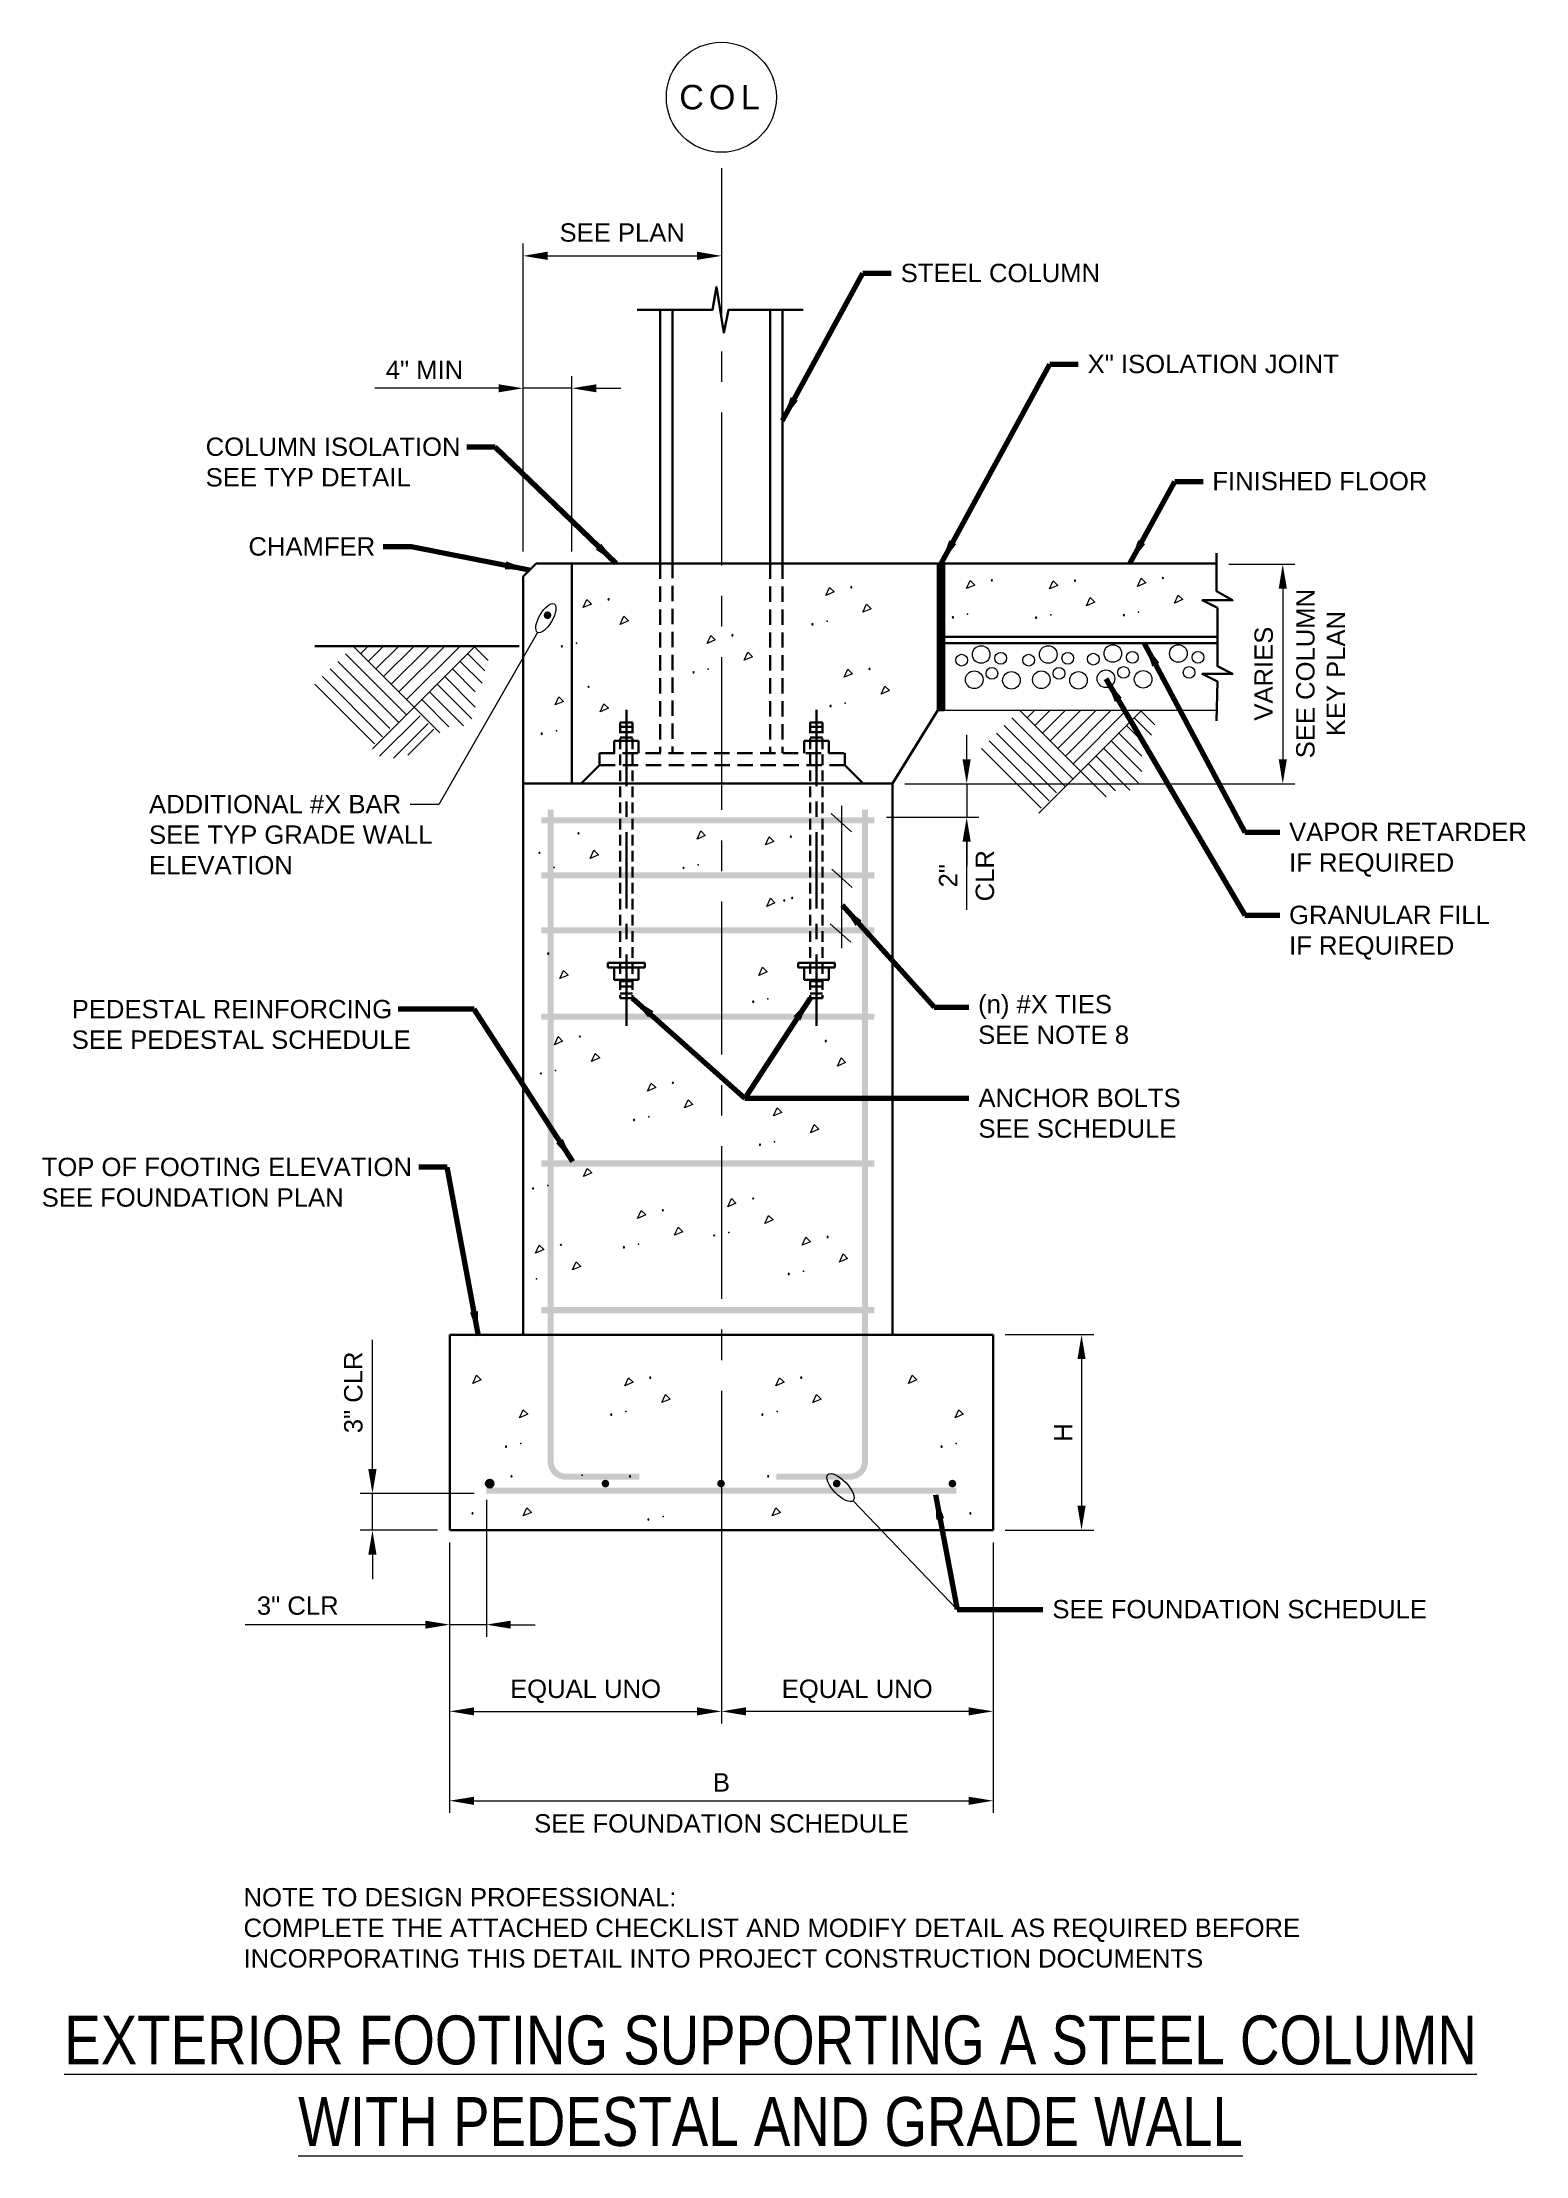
# Model space of a CAD drawing. Header units: inches. Extents: x 60 to 181, y 1895 to 2068.
import ezdxf

# ---------------------------------------------------------------- set-up
doc = ezdxf.new("R2010")
doc.units = ezdxf.units.IN
doc.header["$LTSCALE"] = 5
doc.header["$MEASUREMENT"] = 0
for name, pattern in [('CENTER', [2, 1.25, -0.25, 0.25, -0.25]), ('CENTERX2', [4, 2.5, -0.5, 0.5, -0.5]), ('HIDDEN', [0.375, 0.25, -0.125])]:
    doc.linetypes.add(name, pattern=pattern)
for name, color, linetype, lineweight in [('S-ANNO-DIMS', 1, 'Continuous', 20), ('S-ANNO-TEXT', 7, 'Continuous', 20), ('S-DELT-PATT', 7, 'Continuous', 15), ('S-DETL', 3, 'Continuous', 30), ('S-GRID', 9, 'CENTER', 20), ('S-GRID-IDEN', 9, 'Continuous', 20)]:
    doc.layers.add(name, color=color, linetype=linetype, lineweight=lineweight)
doc.styles.add('Romans', font='arial.ttf')
doc.dimstyles.get("Standard").update_dxf_attribs({"dimtxt": 0.18, "dimasz": 0.18, "dimexe": 0.18, "dimexo": 0.0625, "dimgap": 0.09, "dimtad": 0, "dimtih": 1, "dimtoh": 1, "dimdec": 4, "dimzin": 0, "dimdsep": 46, "dimtxsty": 'Standard', "dimcen": 0.09, "dimadec": 0, "dimazin": 0, "dimtfac": 1, "dimtdec": 4, "dimtofl": 0, "dimtmove": 0, "dimatfit": 3, "dimfxl": 1, "dimtolj": 1, "dimtzin": 0, "dimarcsym": 0})

# ---------------------------------------------------------------- blocks, each defined once
blk = doc.blocks.new('*D0')
at = {"layer": 'Defpoints', "color": 0, "transparency": 16777216}
for p in [(156.19, 2025.04), (131.5, 2007.09), (161.6, 2007.09)]:
    blk.add_point(p, dxfattribs=at)
at = {"layer": 'S-ANNO-DIMS', "transparency": 16777216}
for p, q in [((157.19, 2025.04), (162.6, 2025.04)), ((161.6, 2023.04), (161.6, 2009.09)), ((132.5, 2007.09), (162.6, 2007.09))]:
    blk.add_line(p, q, dxfattribs=at)
for points in [[(161.27, 2023.04), (161.94, 2023.04), (161.6, 2025.04)], [(161.27, 2009.09), (161.94, 2009.09), (161.6, 2007.09)]]:
    blk.add_solid(points, dxfattribs=at)
at = {"layer": 'S-ANNO-DIMS', "transparency": 16777216, "insert": (160.05, 2016.09), "char_height": 1.5, "attachment_point": 5, "rotation": 90, "style": 'Romans'}
blk.add_mtext('\\A1;VARIES ', dxfattribs=at)
blk = doc.blocks.new('*D1')
at = {"layer": 'Defpoints', "color": 0, "transparency": 16777216}
for p in [(129.71, 2007.09), (128.21, 2004.34), (135.76, 2004.34)]:
    blk.add_point(p, dxfattribs=at)
at = {"layer": 'S-ANNO-DIMS', "transparency": 16777216}
for p, q in [((135.76, 2009.09), (135.76, 2011.09)), ((130.71, 2007.09), (136.76, 2007.09)), ((135.76, 2007.09), (135.76, 2004.34)), ((129.21, 2004.34), (136.76, 2004.34)), ((135.76, 2002.34), (135.76, 2000.34))]:
    blk.add_line(p, q, dxfattribs=at)
for points in [[(135.42, 2009.09), (136.09, 2009.09), (135.76, 2007.09)], [(135.42, 2002.34), (136.09, 2002.34), (135.76, 2004.34)]]:
    blk.add_solid(points, dxfattribs=at)
blk = doc.blocks.new('*D5')
at = {"layer": 'Defpoints', "color": 0, "transparency": 16777216}
for p in [(96.49, 1949.03), (87.18, 1946.03), (93.49, 1946.03)]:
    blk.add_point(p, dxfattribs=at)
at = {"layer": 'S-ANNO-DIMS', "transparency": 16777216}
for p, q in [((87.18, 1951.03), (87.18, 1961.6)), ((95.49, 1949.03), (86.18, 1949.03)), ((87.18, 1946.03), (87.18, 1949.03)), ((92.49, 1946.03), (86.18, 1946.03)), ((87.18, 1944.03), (87.18, 1942.03))]:
    blk.add_line(p, q, dxfattribs=at)
for points in [[(86.84, 1951.03), (87.51, 1951.03), (87.18, 1949.03)], [(86.84, 1944.03), (87.51, 1944.03), (87.18, 1946.03)]]:
    blk.add_solid(points, dxfattribs=at)
at = {"layer": 'S-ANNO-DIMS', "transparency": 16777216, "insert": (85.62, 1957.31), "char_height": 1.5, "attachment_point": 5, "rotation": 90, "style": 'Romans'}
blk.add_mtext('\\A1;3" CLR', dxfattribs=at)
blk = doc.blocks.new('*D2')
at = {"layer": 'Defpoints', "color": 0, "transparency": 16777216}
for p in [(93.49, 1946.03), (137.92, 1946.03), (137.92, 1923.91)]:
    blk.add_point(p, dxfattribs=at)
at = {"layer": 'S-ANNO-DIMS', "transparency": 16777216}
for p, q in [((93.49, 1945.03), (93.49, 1922.91)), ((137.92, 1945.03), (137.92, 1922.91)), ((95.49, 1923.91), (135.92, 1923.91))]:
    blk.add_line(p, q, dxfattribs=at)
for points in [[(95.49, 1924.24), (95.49, 1923.57), (93.49, 1923.91)], [(135.92, 1924.24), (135.92, 1923.57), (137.92, 1923.91)]]:
    blk.add_solid(points, dxfattribs=at)
at = {"layer": 'S-ANNO-DIMS', "transparency": 16777216, "insert": (115.71, 1925.41), "char_height": 1.5, "attachment_point": 5, "style": 'Romans'}
blk.add_mtext('\\A1;B', dxfattribs=at)
blk = doc.blocks.new('*D3')
at = {"layer": 'Defpoints', "color": 0, "transparency": 16777216}
for p in [(115.71, 1946.03), (93.49, 1939.31), (115.71, 1931.22)]:
    blk.add_point(p, dxfattribs=at)
at = {"layer": 'S-ANNO-DIMS', "transparency": 16777216}
for p, q in [((115.71, 1945.03), (115.71, 1930.22)), ((93.49, 1938.31), (93.49, 1930.22)), ((95.49, 1931.22), (113.71, 1931.22))]:
    blk.add_line(p, q, dxfattribs=at)
for points in [[(95.49, 1931.55), (95.49, 1930.89), (93.49, 1931.22)], [(113.71, 1931.55), (113.71, 1930.89), (115.71, 1931.22)]]:
    blk.add_solid(points, dxfattribs=at)
at = {"layer": 'S-ANNO-DIMS', "transparency": 16777216, "insert": (104.6, 1932.86), "char_height": 1.5, "attachment_point": 5, "style": 'Romans'}
blk.add_mtext('\\A1;EQUAL UNO', dxfattribs=at)
blk = doc.blocks.new('*D4')
at = {"layer": 'Defpoints', "color": 0, "transparency": 16777216}
for p in [(96.49, 1949.53), (93.49, 1946.03), (96.49, 1938.31)]:
    blk.add_point(p, dxfattribs=at)
at = {"layer": 'S-ANNO-DIMS', "transparency": 16777216}
for p, q in [((96.49, 1948.53), (96.49, 1937.31)), ((93.49, 1945.03), (93.49, 1937.31)), ((91.49, 1938.31), (76.78, 1938.31)), ((96.49, 1938.31), (93.49, 1938.31)), ((98.49, 1938.31), (100.49, 1938.31))]:
    blk.add_line(p, q, dxfattribs=at)
for points in [[(91.49, 1938.64), (91.49, 1937.98), (93.49, 1938.31)], [(98.49, 1938.64), (98.49, 1937.98), (96.49, 1938.31)]]:
    blk.add_solid(points, dxfattribs=at)
at = {"layer": 'S-ANNO-DIMS', "transparency": 16777216, "insert": (81.07, 1939.86), "char_height": 1.5, "attachment_point": 5, "style": 'Romans'}
blk.add_mtext('\\A1;3" CLR', dxfattribs=at)
blk = doc.blocks.new('*D6')
at = {"layer": 'Defpoints', "color": 0, "transparency": 16777216}
for p in [(137.92, 1962.03), (137.92, 1946.03), (145.15, 1946.03)]:
    blk.add_point(p, dxfattribs=at)
at = {"layer": 'S-ANNO-DIMS', "transparency": 16777216}
for p, q in [((138.92, 1962.03), (146.15, 1962.03)), ((145.15, 1960.03), (145.15, 1948.03)), ((138.92, 1946.03), (146.15, 1946.03))]:
    blk.add_line(p, q, dxfattribs=at)
for points in [[(144.82, 1960.03), (145.48, 1960.03), (145.15, 1962.03)], [(144.82, 1948.03), (145.48, 1948.03), (145.15, 1946.03)]]:
    blk.add_solid(points, dxfattribs=at)
at = {"layer": 'S-ANNO-DIMS', "transparency": 16777216, "insert": (143.65, 1954.03), "char_height": 1.5, "attachment_point": 5, "rotation": 90, "style": 'Romans'}
blk.add_mtext('\\A1;H', dxfattribs=at)
blk = doc.blocks.new('*D7')
at = {"layer": 'Defpoints', "color": 0, "transparency": 16777216}
for p in [(115.71, 1946.03), (137.92, 1939.31), (115.71, 1931.22)]:
    blk.add_point(p, dxfattribs=at)
at = {"layer": 'S-ANNO-DIMS', "transparency": 16777216}
for p, q in [((115.71, 1945.03), (115.71, 1930.22)), ((137.92, 1938.31), (137.92, 1930.22)), ((135.92, 1931.22), (117.71, 1931.22))]:
    blk.add_line(p, q, dxfattribs=at)
for points in [[(117.71, 1931.55), (117.71, 1930.89), (115.71, 1931.22)], [(135.92, 1931.55), (135.92, 1930.89), (137.92, 1931.22)]]:
    blk.add_solid(points, dxfattribs=at)
at = {"layer": 'S-ANNO-DIMS', "transparency": 16777216, "insert": (126.81, 1932.86), "char_height": 1.5, "attachment_point": 5, "style": 'Romans'}
blk.add_mtext('\\A1;EQUAL UNO', dxfattribs=at)
blk = doc.blocks.new('*D8')
at = {"layer": 'Defpoints', "color": 0, "transparency": 16777216}
for p in [(115.71, 2052.74), (115.71, 2050.26), (99.49, 2025.09)]:
    blk.add_point(p, dxfattribs=at)
at = {"layer": 'S-ANNO-DIMS', "transparency": 16777216}
for p, q in [((99.49, 2026.09), (99.49, 2051.26)), ((101.49, 2050.26), (113.71, 2050.26))]:
    blk.add_line(p, q, dxfattribs=at)
for points in [[(101.49, 2050.6), (101.49, 2049.93), (99.49, 2050.26)], [(113.71, 2050.6), (113.71, 2049.93), (115.71, 2050.26)]]:
    blk.add_solid(points, dxfattribs=at)
at = {"layer": 'S-ANNO-DIMS', "transparency": 16777216, "insert": (107.6, 2052.16), "char_height": 1.5, "attachment_point": 5, "style": 'Romans'}
blk.add_mtext('\\A1;SEE PLAN', dxfattribs=at)
blk = doc.blocks.new('*D9')
at = {"layer": 'Defpoints', "color": 0, "transparency": 16777216}
for p in [(103.49, 2039.43), (99.49, 2025.09), (103.49, 2025.09)]:
    blk.add_point(p, dxfattribs=at)
at = {"layer": 'S-ANNO-DIMS', "transparency": 16777216}
for p, q in [((99.49, 2026.09), (99.49, 2040.43)), ((103.49, 2026.09), (103.49, 2040.43)), ((97.49, 2039.43), (87.36, 2039.43)), ((103.49, 2039.43), (99.49, 2039.43)), ((105.49, 2039.43), (107.49, 2039.43))]:
    blk.add_line(p, q, dxfattribs=at)
for points in [[(97.49, 2039.76), (97.49, 2039.1), (99.49, 2039.43)], [(105.49, 2039.76), (105.49, 2039.1), (103.49, 2039.43)]]:
    blk.add_solid(points, dxfattribs=at)
at = {"layer": 'S-ANNO-DIMS', "transparency": 16777216, "insert": (91.43, 2040.93), "char_height": 1.5, "attachment_point": 5, "style": 'Romans'}
blk.add_mtext('\\A1;4" MIN', dxfattribs=at)

msp = doc.modelspace()

# ---------------------------------------------------------------- hatches: boundary and pattern name
at = {"layer": 'S-DETL', "linetype": 'Continuous'}
h = msp.add_hatch(color=256, dxfattribs=at)
h.dxf.hatch_style = 1
h.paths.add_polyline_path([(101.1796114, 2020.868518, 1), (101.8046114, 2020.868518, 1)])
at = {"layer": 'S-DETL'}
h = msp.add_hatch(color=256, dxfattribs=at)
h.dxf.hatch_style = 1
h.paths.add_polyline_path([(100.9921114, 2003.8436153), (128.2051114, 2003.8436153), (128.2051114, 2004.3436153), (100.9921114, 2004.3436153)])
h = msp.add_hatch(color=256, dxfattribs=at)
h.dxf.hatch_style = 1
edge = h.paths.add_edge_path()
edge.add_line((101.9921114, 2004.9797951), (101.9921114, 1951.6606269))
edge.add_arc((102.9921114, 1951.6606269), 1, 180, 270)
edge.add_line((102.9921114, 1950.6606269), (108.9921114, 1950.6606269))
edge.add_line((108.9921114, 1950.6606269), (108.9921114, 1950.1606269))
edge.add_line((108.9921114, 1950.1606269), (102.9921114, 1950.1606269))
edge.add_arc((102.9921114, 1951.6606269), 1.5, 180, 270, ccw=False)
edge.add_line((101.4921114, 1951.6606269), (101.4921114, 2004.9797951))
edge.add_line((101.4921114, 2004.9797951), (101.9921114, 2004.9797951))
h = msp.add_hatch(color=256, dxfattribs=at)
h.dxf.hatch_style = 1
edge = h.paths.add_edge_path()
edge.add_line((127.2051114, 2004.9797951), (127.2051114, 1951.6606269))
edge.add_arc((126.2051114, 1951.6606269), 1, -90, 0, ccw=False)
edge.add_line((126.2051114, 1950.6606269), (120.2051114, 1950.6606269))
edge.add_line((120.2051114, 1950.6606269), (120.2051114, 1950.1606269))
edge.add_line((120.2051114, 1950.1606269), (126.2051114, 1950.1606269))
edge.add_arc((126.2051114, 1951.6606269), 1.5, 270, 360)
edge.add_line((127.7051114, 1951.6606269), (127.7051114, 2004.9797951))
edge.add_line((127.7051114, 2004.9797951), (127.2051114, 2004.9797951))
h = msp.add_hatch(color=256, dxfattribs=at)
h.dxf.hatch_style = 1
h.paths.add_polyline_path([(100.9921114, 1999.3436153), (128.2051114, 1999.3436153), (128.2051114, 1999.8436153), (100.9921114, 1999.8436153)])
h = msp.add_hatch(color=256, dxfattribs=at)
h.dxf.hatch_style = 1
h.paths.add_polyline_path([(100.9921114, 1994.8436153), (128.2051114, 1994.8436153), (128.2051114, 1995.3436153), (100.9921114, 1995.3436153)])
h = msp.add_hatch(color=256, dxfattribs=at)
h.dxf.hatch_style = 1
h.paths.add_polyline_path([(100.9921114, 1987.7776153), (128.2051114, 1987.7776153), (128.2051114, 1988.2776153), (100.9921114, 1988.2776153)])
h = msp.add_hatch(color=256, dxfattribs=at)
h.dxf.hatch_style = 1
h.paths.add_polyline_path([(100.9921114, 1975.7776153), (128.2051114, 1975.7776153), (128.2051114, 1976.2776153), (100.9921114, 1976.2776153)])
h = msp.add_hatch(color=256, dxfattribs=at)
h.dxf.hatch_style = 1
h.paths.add_polyline_path([(100.9921114, 1963.7776153), (128.2051114, 1963.7776153), (128.2051114, 1964.2776153), (100.9921114, 1964.2776153)])
at = {"layer": 'S-DETL', "linetype": 'Continuous'}
h = msp.add_hatch(color=256, dxfattribs=at)
h.dxf.hatch_style = 1
h.paths.add_polyline_path([(96.4551234, 1949.8473516, 1), (97.0801234, 1949.8473516, 1)])
h = msp.add_hatch(color=256, dxfattribs=at)
h.dxf.hatch_style = 1
h.paths.add_polyline_path([(96.4551234, 1949.8473516, 1), (97.0801234, 1949.8473516, 1)])
h = msp.add_hatch(color=256, dxfattribs=at)
h.dxf.hatch_style = 1
h.paths.add_polyline_path([(105.9112825, 1949.8481269, 1), (106.5362825, 1949.8481269, 1)])
h = msp.add_hatch(color=256, dxfattribs=at)
h.dxf.hatch_style = 1
h.paths.add_polyline_path([(115.3674416, 1949.8481269, 1), (115.9924416, 1949.8481269, 1)])
h = msp.add_hatch(color=256, dxfattribs=at)
h.dxf.hatch_style = 1
h.paths.add_polyline_path([(124.8236007, 1949.8481269, 1), (125.4486007, 1949.8481269, 1)])
h = msp.add_hatch(color=256, dxfattribs=at)
h.dxf.hatch_style = 1
h.paths.add_polyline_path([(134.2797598, 1949.8481269, 1), (134.9047598, 1949.8481269, 1)])
at = {"layer": 'S-DETL'}
h = msp.add_hatch(color=256, dxfattribs=at)
h.dxf.hatch_style = 1
h.paths.add_polyline_path([(96.4921114, 1949.5276153), (134.9181114, 1949.5276153), (134.9181114, 1949.0276153), (96.4921114, 1949.0276153)])

# ---------------------------------------------------------------- linework, layer by layer
at = {"layer": 'S-ANNO-DIMS'}
for p, q in [((125.5204254, 2005.2780803), (125.5204254, 1993.6484321)), ((124.6817684, 2004.6639564), (126.3491139, 2003.1556376)), ((135.7561801, 2002.3436153), (135.7561801, 1996.7825649)), ((124.734751, 2000.1021083), (126.4020966, 1998.5937895)), ((124.611792, 1995.6265216), (126.2791375, 1994.1182028))]:
    msp.add_line(p, q, dxfattribs=at)
at = {"layer": 'S-ANNO-TEXT'}
for points in [[(100.6802889, 2019.4593033), (92.5990673, 2005.3812831), (90.2711802, 2005.3812831)], [(126.4762302, 1948.4485604), (134.9924273, 1939.5546555)]]:
    msp.add_lwpolyline(points, dxfattribs=at)
for centre, major_axis in [((101.3571035, 2020.6279517), (0.6768146, 1.1686484)), ((125.4488279, 1949.5215298), (-1.0274023, 1.0729694))]:
    msp.add_ellipse(centre, major_axis=major_axis, ratio=0.4, dxfattribs=at)
at = {"layer": 'S-DELT-PATT', "color": 7, "linetype": 'Continuous'}
for p, q in [((84.9643249, 2017.722084), (89.9407468, 2012.7456778)), ((85.5893249, 2018.347084), (92.678903, 2011.2575215)), ((86.2143249, 2017.722084), (86.8393249, 2018.347084)), ((86.8393249, 2017.097084), (88.0893249, 2018.347084)), ((87.1729968, 2009.9307715), (95.5893093, 2018.347084)), ((87.4643249, 2016.472084), (89.3393249, 2018.347084)), ((88.0893249, 2015.847084), (90.5893249, 2018.347084)), ((88.7143249, 2015.222084), (91.8393249, 2018.347084)), ((89.3393249, 2014.597084), (93.0893249, 2018.347084)), ((89.9643249, 2013.972084), (94.3393093, 2018.347084)), ((94.9643093, 2017.722084), (96.3711686, 2016.315209)), ((95.5280593, 2018.285834), (96.6423249, 2017.1715528)), ((83.0893405, 2015.847084), (88.0007311, 2010.9356934)), ((83.7143405, 2016.472084), (88.5932155, 2011.5931934)), ((84.3393405, 2017.097084), (89.3482624, 2012.0881622)), ((93.0893249, 2015.847084), (95.5893093, 2013.3470997)), ((93.7143249, 2016.472084), (95.5893093, 2014.597084)), ((94.3393093, 2017.097084), (96.1362936, 2015.300084)), ((82.4643405, 2015.222084), (87.3432155, 2010.3431934)), ((91.2143249, 2013.972084), (93.4339343, 2011.7524747)), ((91.8393249, 2014.597084), (94.6115905, 2011.8248028)), ((92.4643249, 2015.222084), (95.3016218, 2012.3847872)), ((87.7671061, 2009.3366465), (91.0831374, 2012.6526778)), ((88.9049655, 2009.1740997), (91.7333405, 2012.0024747)), ((90.0753249, 2009.4341778), (92.1884811, 2011.547334))]:
    msp.add_line(p, q, dxfattribs=at)
at = {"layer": 'S-DELT-PATT'}
for p, q in [((133.414817, 2013.0936153), (156.2049765, 2013.0936153)), ((139.4614642, 2012.4686153), (144.4378861, 2007.492209)), ((140.0864642, 2013.0936153), (147.1760423, 2006.0040528)), ((140.7114642, 2012.4686153), (141.3364642, 2013.0936153)), ((141.3364642, 2011.8436153), (142.5864642, 2013.0936153)), ((141.6701361, 2004.6773028), (150.0864486, 2013.0936153)), ((141.9614642, 2011.2186153), (143.8364642, 2013.0936153)), ((142.5864642, 2010.5936153), (145.0864642, 2013.0936153)), ((143.2114642, 2009.9686153), (146.3364642, 2013.0936153)), ((143.8364642, 2009.3436153), (147.5864642, 2013.0936153)), ((144.4614642, 2008.7186153), (148.8364486, 2013.0936153)), ((149.4614486, 2012.4686153), (150.868308, 2011.0617403)), ((150.0251986, 2013.0323653), (151.1394642, 2011.918084)), ((137.5864798, 2010.5936153), (142.4978705, 2005.6822247)), ((138.2114798, 2011.2186153), (143.0903548, 2006.3397247)), ((138.8364798, 2011.8436153), (143.8454017, 2006.8346934)), ((147.5864642, 2010.5936153), (150.0864486, 2008.0936309)), ((148.2114642, 2011.2186153), (150.0864486, 2009.3436153)), ((148.8364486, 2011.8436153), (150.633433, 2010.0466153)), ((136.9614798, 2009.9686153), (141.8403548, 2005.0897247)), ((145.7114642, 2008.7186153), (147.9310736, 2006.4990059)), ((146.3364642, 2009.3436153), (149.1087298, 2006.571334)), ((146.9614642, 2009.9686153), (149.7987611, 2007.1313184))]:
    msp.add_line(p, q, dxfattribs=at)
at = {"layer": 'S-DELT-PATT', "flags": 128}
for points in [[(124.9259255, 2022.7708848), (124.2516625, 2022.4832345), (124.5510328, 2023.1457775)], [(136.4149454, 2023.3403204), (135.7406825, 2023.0526701), (136.0400527, 2023.7152132)], [(143.2103204, 2023.3104092), (142.5360575, 2023.0227589), (142.8354277, 2023.685302)], [(150.3948597, 2023.5197891), (149.7205967, 2023.2321388), (150.019967, 2023.8946818)], [(153.4267391, 2022.1470872), (152.7524761, 2021.8594369), (153.0518464, 2022.5219799)], [(105.0778547, 2021.7792798), (104.4035917, 2021.4916295), (104.702962, 2022.1541725)], [(108.1097341, 2020.4065779), (107.4354711, 2020.1189276), (107.7348414, 2020.7814706)], [(127.9578049, 2021.3981829), (127.2835419, 2021.1105326), (127.5829122, 2021.7730756)], [(146.2421998, 2021.9377073), (145.5679368, 2021.650057), (145.8673071, 2022.3126001)], [(115.2057268, 2018.846448), (114.5314638, 2018.5587977), (114.8308341, 2019.2213408)], [(118.2376062, 2017.4737461), (117.5633432, 2017.1860958), (117.8627134, 2017.8486389)], [(126.4145306, 2016.0775558), (125.7402677, 2015.7899055), (126.0396379, 2016.4524485)], [(102.8015576, 2013.8231236), (102.1272946, 2013.5354732), (102.4266648, 2014.1980163)], [(129.44641, 2014.7048539), (128.772147, 2014.4172036), (129.0715173, 2015.0797466)], [(106.4699387, 2013.2567899), (105.7956757, 2012.9691395), (106.095046, 2013.6316826)], [(114.3906822, 2002.8549794), (113.7164192, 2002.5673291), (114.0157895, 2003.2298721)], [(119.9814174, 2002.3715555), (119.3071544, 2002.0839052), (119.6065246, 2002.7464482)], [(105.6497686, 2001.2674226), (104.9755056, 2000.9797723), (105.2748759, 2001.6423153)], [(120.0889306, 1997.3470345), (119.4146676, 1997.0593842), (119.7140379, 1997.7219272)], [(103.1769425, 1991.4378037), (102.5026795, 1991.1501534), (102.8020498, 1991.8126964)], [(119.4438476, 1991.701381), (118.7695846, 1991.4137307), (119.0689549, 1992.0762737)], [(102.7272136, 1986.0304677), (102.0529506, 1985.7428174), (102.3523208, 1986.4053604)], [(105.7590929, 1984.6577658), (105.08483, 1984.3701155), (105.3842002, 1985.0326585)], [(125.8643756, 1984.2837669), (125.1901126, 1983.9961166), (125.4894828, 1984.6586596)], [(110.3437994, 1982.2346589), (109.6695364, 1981.9470086), (109.9689067, 1982.6095517)], [(113.3756788, 1980.861957), (112.7014158, 1980.5743067), (113.000786, 1981.2368498)], [(120.6401659, 1980.2067678), (119.9659029, 1979.9191175), (120.2652732, 1980.5816605)], [(123.6720453, 1978.8340659), (122.9977823, 1978.5464156), (123.2971525, 1979.2089586)], [(105.1174347, 1975.2543608), (104.4431718, 1974.9667105), (104.742542, 1975.6292535)], [(116.8971597, 1972.7802155), (116.2228968, 1972.4925652), (116.522267, 1973.1551082)], [(109.5180942, 1971.8185041), (108.8438313, 1971.5308538), (109.1432015, 1972.1933968)], [(112.5499736, 1970.4458022), (111.8757106, 1970.1581519), (112.1750809, 1970.8206949)], [(119.9290391, 1971.4075136), (119.2547761, 1971.1198633), (119.5541464, 1971.7824063)], [(101.1765377, 1968.9867967), (100.5022748, 1968.6991464), (100.801645, 1969.3616895)], [(122.9929089, 1969.6279377), (122.3186459, 1969.3402874), (122.6180161, 1970.0028304)], [(104.2084171, 1967.6140948), (103.5341541, 1967.3264445), (103.8335244, 1967.9889876)], [(126.0247882, 1968.2552358), (125.3505253, 1967.9675855), (125.6498955, 1968.6301285)], [(96.0660116, 1958.3352869), (95.3917486, 1958.0476366), (95.6911188, 1958.7101796)], [(108.4841789, 1958.1331218), (107.809916, 1957.8454714), (108.1092862, 1958.5080145)], [(120.8352782, 1958.1331218), (120.1610152, 1957.8454714), (120.4603855, 1958.5080145)], [(131.6738679, 1958.3352869), (130.9996049, 1958.0476366), (131.2989752, 1958.7101796)], [(111.5160583, 1956.7604199), (110.8417953, 1956.4727695), (111.1411656, 1957.1353126)], [(123.8671576, 1956.7604199), (123.1928946, 1956.4727695), (123.4922648, 1957.1353126)], [(99.8784825, 1955.5191995), (99.2042196, 1955.2315492), (99.5035898, 1955.8940922)], [(135.4863389, 1955.5191995), (134.8120759, 1955.2315492), (135.1114461, 1955.8940922)], [(100.172621, 1947.4939079), (99.498358, 1947.2062575), (99.7977283, 1947.8688006)], [(120.5317474, 1947.4939079), (119.8574844, 1947.2062575), (120.1568547, 1947.8688006)]]:
    msp.add_lwpolyline(points, close=True, dxfattribs=at)
for points in [[(126.2775954, 2023.1569807, 1), (126.3812754, 2023.1569807, 1)], [(137.7666153, 2023.7264164, 1), (137.8702953, 2023.7264164, 1)], [(144.5619903, 2023.6965052, 1), (144.6656703, 2023.6965052, 1)], [(151.7465296, 2023.905885, 1), (151.8502096, 2023.905885, 1)], [(106.4295246, 2022.1653758, 1), (106.5332046, 2022.1653758, 1)], [(134.5832002, 2020.6984894, 1), (134.6868802, 2020.6984894, 1)], [(141.3785752, 2020.6685782, 1), (141.4822552, 2020.6685782, 1)], [(148.5631144, 2020.877958, 1), (148.6667944, 2020.877958, 1)], [(116.5573967, 2019.232544, 1), (116.6610767, 2019.232544, 1)], [(123.0941802, 2020.1290537, 1), (123.1978602, 2020.1290537, 1)], [(102.6096077, 2018.3310805, 1), (102.7132877, 2018.3310805, 1)], [(113.3739815, 2016.204617, 1), (113.4776615, 2016.204617, 1)], [(127.7662005, 2016.4636517, 1), (127.8698805, 2016.4636517, 1)], [(104.7897292, 2015.0155877, 1), (104.8934092, 2015.0155877, 1)], [(124.5827854, 2013.4357247, 1), (124.6864654, 2013.4357247, 1)], [(100.9698123, 2011.1812925, 1), (101.0734923, 2011.1812925, 1)], [(103.9695591, 2003.0262204, 1), (104.0732391, 2003.0262204, 1)], [(121.3330873, 2002.7576514, 1), (121.4367673, 2002.7576514, 1)], [(100.7861439, 2001.4374555, 1), (100.8898239, 2001.4374555, 1)], [(112.5589369, 2000.2131483, 1), (112.6626169, 2000.2131483, 1)], [(120.7955175, 1997.5371396, 1), (120.8991975, 1997.5371396, 1)], [(121.4406005, 1997.7331305, 1), (121.5442805, 1997.7331305, 1)], [(101.496733, 1993.1966015, 1), (101.600413, 1993.1966015, 1)], [(118.2571853, 1989.2555408, 1), (118.3608653, 1989.2555408, 1)], [(104.0788835, 1986.4165637, 1), (104.1825635, 1986.4165637, 1)], [(124.1841661, 1986.0425648, 1), (124.2878461, 1986.0425648, 1)], [(100.8954683, 1983.3886366, 1), (100.9991483, 1983.3886366, 1)], [(111.6954693, 1982.6207549, 1), (111.7991493, 1982.6207549, 1)], [(108.5120541, 1979.5928279, 1), (108.6157341, 1979.5928279, 1)], [(118.8084206, 1977.5649367, 1), (118.9121006, 1977.5649367, 1)], [(100.2538101, 1973.9852316, 1), (100.3574901, 1973.9852316, 1)], [(118.2488296, 1973.1663115, 1), (118.3525096, 1973.1663115, 1)], [(110.8697641, 1972.2046, 1), (110.9734441, 1972.2046, 1)], [(102.5282076, 1969.3728927, 1), (102.6318876, 1969.3728927, 1)], [(107.686349, 1969.176673, 1), (107.790029, 1969.176673, 1)], [(115.0654145, 1970.1383844, 1), (115.1690945, 1970.1383844, 1)], [(124.3445788, 1970.0140337, 1), (124.4482588, 1970.0140337, 1)], [(121.1611636, 1966.9861066, 1), (121.2648436, 1966.9861066, 1)], [(109.8358488, 1958.5192177, 1), (109.9395288, 1958.5192177, 1)], [(122.1869481, 1958.5192177, 1), (122.2906281, 1958.5192177, 1)], [(106.6524337, 1955.4912907, 1), (106.7561137, 1955.4912907, 1)], [(119.0035329, 1955.4912907, 1), (119.1072129, 1955.4912907, 1)], [(98.0467373, 1952.8773684, 1), (98.1504173, 1952.8773684, 1)], [(133.6545936, 1952.8773684, 1), (133.7582736, 1952.8773684, 1)], [(98.4924115, 1950.4342242, 1), (98.5960915, 1950.4342242, 1)], [(108.183184, 1950.4361859, 1), (108.286864, 1950.4361859, 1)], [(119.4755112, 1950.4418316, 1), (119.5791912, 1950.4418316, 1)], [(95.3089964, 1947.4062972, 1), (95.4126764, 1947.4062972, 1)], [(109.6821369, 1946.9086615, 1), (109.7858169, 1946.9086615, 1)], [(136.0081305, 1947.4062972, 1), (136.1118105, 1947.4062972, 1)]]:
    msp.add_lwpolyline(points, format="xyb", close=True, dxfattribs=at)
at = {"layer": 'S-DELT-PATT'}
for centre, radius in [((135.3475645, 2017.1940292), 0.4799992), ((136.9463118, 2017.6582784), 0.7199988), ((138.545059, 2017.348779), 0.4799992), ((140.8294404, 2017.1940292), 0.4799992), ((142.4281877, 2017.6582784), 0.7199988), ((144.026935, 2017.348779), 0.4799992), ((146.1114058, 2017.274373), 0.4799992), ((147.7101531, 2017.7386222), 0.7199988), ((149.3089003, 2017.4291227), 0.4799992), ((153.0699156, 2017.7386222), 0.7199988), ((154.6686629, 2017.4291227), 0.4799992), ((136.3788127, 2015.5952819), 0.7199988), ((137.8228103, 2016.1110311), 0.4799992), ((139.4218076, 2015.543782), 0.7199988), ((141.8606887, 2015.5952819), 0.7199988), ((143.3046862, 2016.1110311), 0.4799992), ((144.9036835, 2015.543782), 0.7199988), ((147.142654, 2015.6756257), 0.7199988), ((148.5866516, 2016.1913748), 0.4799992), ((150.1856489, 2015.6241258), 0.7199988), ((153.9464141, 2016.1913748), 0.4799992)]:
    msp.add_circle(centre, radius, dxfattribs=at)
for p in [(135.8359262, 2020.942841), (142.6313012, 2020.9129298), (149.8158404, 2021.1223097), (124.3469062, 2020.3734054), (103.8623337, 2018.5754322), (114.6267075, 2016.4489686), (125.8355113, 2013.6800764), (102.2225383, 2011.4256442), (102.0388699, 2000.2426451), (113.8116629, 2000.4575), (119.5099113, 1989.4998925), (102.1481943, 1983.6329883), (109.7647801, 1979.8371795), (120.0611466, 1977.8092884), (101.5065361, 1974.2295833), (108.939075, 1969.4210247), (116.3181405, 1970.3827361), (122.4138896, 1967.2304583), (100.5975184, 1966.5893173), (107.9051597, 1955.7356423), (120.2562589, 1955.7356423), (99.2994632, 1953.1217201), (134.9073196, 1953.1217201), (104.3134708, 1950.543438), (110.9348629, 1947.1530131)]:
    msp.add_point(p, dxfattribs=at)
at = {"layer": 'S-DETL', "linetype": 'Continuous'}
for p, q in [((110.7051114, 2045.8458548), (110.7051114, 2025.0489434)), ((111.7071114, 2045.8458548), (111.7071114, 2025.0936153)), ((119.7031114, 2045.8458548), (119.7031114, 2025.0936153)), ((120.7051114, 2045.8458548), (120.7051114, 2025.0936153)), ((99.4921114, 2024.0347715), (100.5509551, 2025.0936153)), ((100.5509551, 2025.0936153), (156.1853877, 2025.0936153)), ((103.4921114, 2025.0936153), (103.4921114, 2007.0936153)), ((133.414817, 2013.0936153), (133.414817, 2025.0936153)), ((133.539817, 2013.0936153), (133.539817, 2025.0936153)), ((133.664817, 2013.0936153), (133.664817, 2025.0936153)), ((133.789817, 2013.0936153), (133.789817, 2025.0936153)), ((133.914817, 2013.0936153), (133.914817, 2025.0936153)), ((99.4921114, 2024.0347715), (99.4921114, 1961.9656153)), ((133.914817, 2019.0936153), (156.2581114, 2019.0936153)), ((99.1649551, 2018.347084), (82.4643405, 2018.347084)), ((133.914817, 2018.5936153), (156.2581114, 2018.5936153)), ((129.7051114, 2007.0936153), (133.414817, 2013.0936153)), ((133.914817, 2013.0936153), (133.414817, 2013.0936153)), ((99.4921114, 2007.0936153), (129.7051114, 2007.0936153)), ((129.7051114, 2007.0936153), (129.7051114, 1961.9676153)), ((93.4921114, 1962.0276153), (137.9181114, 1962.0276153)), ((93.4921114, 1962.0276153), (93.4921114, 1946.0276153)), ((137.9181114, 1962.0276153), (137.9181114, 1946.0276153)), ((93.4921114, 1946.0276153), (137.9181114, 1946.0276153))]:
    msp.add_line(p, q, dxfattribs=at)
at = {"layer": 'S-DETL', "color": 7, "linetype": 'HIDDEN'}
for p, q in [((110.7051114, 2025.0936153), (110.7051114, 2009.6432872)), ((111.7071114, 2025.1382872), (111.7071114, 2009.6432872)), ((119.7031114, 2025.0936153), (119.7031114, 2009.5986153)), ((120.7051114, 2025.0936153), (120.7051114, 2009.5986153)), ((105.7451114, 2009.5986153), (125.7851114, 2009.5986153)), ((125.7851114, 2008.5966153), (105.7451114, 2008.5966153)), ((108.4364439, 1989.5566153), (107.4344439, 1989.5566153)), ((123.9757789, 1989.5566153), (122.9737789, 1989.5566153))]:
    msp.add_line(p, q, dxfattribs=at)
at = {"layer": 'S-DETL', "color": 7, "linetype": 'Continuous'}
for p, q in [((108.4364439, 2012.1046924), (107.4344439, 2012.1046924)), ((122.9737789, 2012.1046924), (123.9757789, 2012.1046924)), ((108.9374439, 2010.6006153), (106.9334439, 2010.6006153)), ((106.9334439, 2010.6006153), (106.9334439, 2009.5986153)), ((108.4364439, 2011.7286924), (107.4344439, 2011.7286924)), ((108.4364439, 2011.2999737), (107.4344439, 2011.2999737)), ((108.4364439, 2010.8710987), (107.4344439, 2010.8710987)), ((108.9374439, 2009.5986153), (108.9374439, 2010.6006153)), ((122.4727789, 2009.5986153), (122.4727789, 2010.6006153)), ((122.4727789, 2010.6006153), (124.4767789, 2010.6006153)), ((122.9737789, 2011.7286924), (123.9757789, 2011.7286924)), ((122.9737789, 2011.2999737), (123.9757789, 2011.2999737)), ((122.9737789, 2010.8710987), (123.9757789, 2010.8710987)), ((124.4767789, 2010.6006153), (124.4767789, 2009.5986153)), ((105.7451114, 2008.5966153), (104.2421114, 2007.0936153)), ((105.7451114, 2008.5966153), (105.7451114, 2009.5986153)), ((125.7851114, 2009.5986153), (125.7851114, 2008.5966153)), ((125.7851114, 2008.5966153), (127.2881114, 2007.0936153)), ((106.4324439, 1992.0616153), (106.4324439, 1992.4373653)), ((109.4384439, 1992.4373653), (106.4324439, 1992.4373653)), ((109.4384439, 1992.0616153), (106.4324439, 1992.0616153)), ((106.9334439, 1991.0596153), (106.9334439, 1992.0616153)), ((108.9374439, 1992.0616153), (106.9334439, 1992.0616153)), ((108.9374439, 1992.0616153), (108.9374439, 1991.0596153)), ((109.4384439, 1992.4373653), (109.4384439, 1992.0616153)), ((121.9717789, 1992.0616153), (121.9717789, 1992.4373653)), ((124.9777789, 1992.4373653), (121.9717789, 1992.4373653)), ((124.9777789, 1992.0616153), (121.9717789, 1992.0616153)), ((122.4727789, 1991.0596153), (122.4727789, 1992.0616153)), ((124.4767789, 1992.0616153), (122.4727789, 1992.0616153)), ((124.4767789, 1992.0616153), (124.4767789, 1991.0596153)), ((124.9777789, 1992.4373653), (124.9777789, 1992.0616153)), ((108.9374439, 1991.0596153), (106.9334439, 1991.0596153)), ((108.4364439, 1990.9329903), (107.4344439, 1990.9329903)), ((108.4364439, 1990.5043965), (107.4344439, 1990.5043965)), ((108.4364439, 1989.9326153), (107.4344439, 1989.9326153)), ((124.4767789, 1991.0596153), (122.4727789, 1991.0596153)), ((123.9757789, 1990.9329903), (122.9737789, 1990.9329903)), ((123.9757789, 1990.5043965), (122.9737789, 1990.5043965)), ((123.9757789, 1989.9326153), (122.9737789, 1989.9326153))]:
    msp.add_line(p, q, dxfattribs=at)
at = {"layer": 'S-DETL', "color": 7, "linetype": 'HIDDEN', "ltscale": 0.7}
for p, q in [((107.4344439, 2012.1046924), (107.4344439, 1989.5566153)), ((108.4364439, 2012.1046924), (108.4364439, 1989.5566153)), ((122.9737789, 2012.1046924), (122.9737789, 1989.5566153)), ((123.9757789, 2012.1046924), (123.9757789, 1989.5566153))]:
    msp.add_line(p, q, dxfattribs=at)
at = {"layer": 'S-DETL', "color": 7, "linetype": 'CENTER'}
for p, q in [((107.9354439, 2013.129159), (107.9354439, 1987.2834685)), ((123.4747789, 2013.129159), (123.4747789, 1987.2834685))]:
    msp.add_line(p, q, dxfattribs=at)
at = {"layer": 'S-DETL', "linetype": 'Continuous'}
for points in [[(122.39399, 2045.8458548), (116.2865037, 2045.8458548), (115.9001799, 2043.969388), (115.3044761, 2047.7223216), (114.9917316, 2045.8458548), (108.8106659, 2045.8458548)], [(156.1853877, 2025.9544932), (156.1853877, 2022.8328734), (157.5024812, 2022.0876153), (155.0137416, 2022.0876153), (156.2581114, 2021.4654304), (156.2581114, 2016.6978002), (157.5024812, 2016.0756153), (155.0137416, 2016.0756153), (156.2581114, 2015.4534304), (156.1853877, 2012.2236444)]]:
    msp.add_lwpolyline(points, dxfattribs=at)
msp.add_circle((96.7676234, 1949.8473516), 0.3125, dxfattribs=at)
at = {"layer": 'S-GRID', "linetype": 'CENTERX2'}
msp.add_line((115.7051114, 2057.4462658), (115.7051114, 1937.591463), dxfattribs=at)
at = {"layer": 'S-GRID-IDEN'}
msp.add_circle((115.7051114, 2063.2296153), 4.5, dxfattribs=at)

# ---------------------------------------------------------------- texts
at = {"layer": 'S-ANNO-DIMS', "insert": (164.7002889, 2016.0936153), "char_height": 1.499999989, "attachment_point": 5, "rotation": 90, "style": 'Romans'}
msp.add_mtext('\\A1;SEE COLUMN\\PKEY PLAN', dxfattribs=at)
at = {"layer": 'S-ANNO-DIMS', "insert": (135.7561801, 1999.5630901), "char_height": 1.49999999, "attachment_point": 5, "rotation": 90, "line_spacing_factor": 1.2, "style": 'Romans'}
msp.add_mtext('\\A1;2"\\PCLR', dxfattribs=at)
at = {"layer": 'S-ANNO-DIMS', "insert": (115.7051114, 1922.0463002), "char_height": 1.499999989, "attachment_point": 5, "style": 'Romans'}
msp.add_mtext('\\A1;SEE FOUNDATION SCHEDULE', dxfattribs=at)
at = {"layer": 'S-ANNO-TEXT', "style": 'Romans'}
for s, insert, char_height, attachment_point in [('{\\T1.2;COL}', (115.7051114, 2063.2296153), 2, 5), ('\\A1;STEEL COLUMN', (130.364946, 2049.6135343), 1.499999989, 1), ('\\A1;X" ISOLATION JOINT', (145.6511999, 2042.1688498), 1.499999989, 1), ('\\A1;COLUMN ISOLATION\\PSEE TYP DETAIL', (73.5427773, 2035.4000343), 1.499999989, 1), ('\\A1;FINISHED FLOOR', (155.8473117, 2032.5895241), 1.499999989, 1), ('\\A1;CHAMFER', (77.0402772, 2027.2445092), 1.499999989, 1), ('\\A1;ADDITIONAL #X BAR\\PSEE TYP GRADE WALL \\PELEVATION', (68.9109375, 2006.1729715), 1.499999989, 1), ('\\A1;VAPOR RETARDER \\PIF REQUIRED', (162.119682, 2003.8989999), 1.499999989, 1), ('\\A1;GRANULAR FILL \\PIF REQUIRED', (162.119682, 1997.1114829), 1.499999989, 1), ('\\A1;(n) #X TIES\\PSEE NOTE 8', (136.6961612, 1989.8095822), 1.499999989, 1), ('\\A1;PEDESTAL REINFORCING\\PSEE PEDESTAL SCHEDULE', (62.5932863, 1989.4059508), 1.499999989, 1), ('\\A1;ANCHOR BOLTS\\PSEE SCHEDULE', (136.7222526, 1982.1421494), 1.499999989, 1), ('\\A1;TOP OF FOOTING ELEVATION \\PSEE FOUNDATION PLAN', (60.138063, 1976.4992277), 1.499999989, 1), ('\\A1;SEE FOUNDATION SCHEDULE', (142.7688363, 1940.3307469), 1.499999989, 1), ('NOTE TO DESIGN PROFESSIONAL: \\PCOMPLETE THE ATTACHED CHECKLIST AND MODIFY DETAIL AS REQUIRED BEFORE \\PINCORPORATING THIS DETAIL INTO PROJECT CONSTRUCTION DOCUMENTS', (76.6396163, 1916.7675144), 1.499999989, 1), ('{\\W0.8;\\LEXTERIOR FOOTING SUPPORTING A STEEL COLUMN \\PWITH PEDESTAL AND GRADE WALL}', (119.7277811, 1906.3439128), 4, 2)]:
    msp.add_mtext(s, dxfattribs=dict(at, insert=insert, char_height=char_height, attachment_point=attachment_point))

# ---------------------------------------------------------------- dimensions: what is measured, and where the dimension line sits
at = {"layer": 'S-ANNO-DIMS'}
for base, p1, p2, text, override, picture, middle in [((115.7051114, 2050.2624268), (99.4921114, 2025.0936153), (115.7051114, 2052.7447465), 'SEE PLAN', {"dimscale": 16, "dimtxt": 0.09375, "dimasz": 0.125, "dimexe": 0.0625, "dimgap": 0.0625, "dimtih": 0, "dimtoh": 0, "dimdec": 5, "dimlfac": 1, "dimrnd": 0.03125, "dimzin": 7, "dimlunit": 4, "dimtxsty": 'Romans', "dimcen": 0.125, "dimse2": 1, "dimclrd": 256, "dimclre": 256, "dimclrt": 256, "dimadec": 4, "dimtdec": 5, "dimtmove": 2, "dimtvp": 1, "dimfrac": 2, "dimtzin": 3, "dimlwd": 65535, "dimlwe": 65535}, '*D8', (107.5986114, 2052.1576132)), ((103.4921114, 2039.4305723), (99.4921114, 2025.0936153), (103.4921114, 2025.0936153), '4" MIN', {"dimscale": 16, "dimtxt": 0.09375, "dimasz": 0.125, "dimexe": 0.0625, "dimgap": 0.0625, "dimtih": 0, "dimtoh": 0, "dimdec": 5, "dimlfac": 1, "dimrnd": 0.03125, "dimzin": 7, "dimlunit": 4, "dimtxsty": 'Romans', "dimcen": 0.125, "dimclrd": 256, "dimclre": 256, "dimclrt": 256, "dimadec": 4, "dimtdec": 5, "dimtofl": 1, "dimtvp": 1, "dimfrac": 2, "dimtzin": 3, "dimlwd": 65535, "dimlwe": 65535}, '*D9', (91.4250923, 2039.4305723)), ((96.4921114, 1938.3109225), (93.4921114, 1946.0276153), (96.4921114, 1949.5276153), '3" CLR', {"dimscale": 16, "dimtxt": 0.09375, "dimasz": 0.125, "dimexe": 0.0625, "dimgap": 0.0625, "dimtih": 0, "dimtoh": 0, "dimdec": 5, "dimlfac": 1, "dimrnd": 0.03125, "dimzin": 7, "dimlunit": 4, "dimtxsty": 'Romans', "dimcen": 0.125, "dimclrd": 256, "dimclre": 256, "dimclrt": 256, "dimadec": 4, "dimtdec": 5, "dimtofl": 1, "dimtvp": 1, "dimfrac": 2, "dimtzin": 3, "dimlwd": 65535, "dimlwe": 65535}, '*D4', (81.0662076, 1938.3109225)), ((137.9181114, 1923.9052133), (93.4921114, 1946.0276153), (137.9181114, 1946.0276153), 'B', {"dimscale": 16, "dimtxt": 0.09375, "dimasz": 0.125, "dimexe": 0.0625, "dimgap": 0.0625, "dimtih": 0, "dimtoh": 0, "dimdec": 5, "dimlfac": 1, "dimrnd": 0.03125, "dimzin": 7, "dimlunit": 4, "dimtxsty": 'Romans', "dimcen": 0.125, "dimclrd": 256, "dimclre": 256, "dimclrt": 256, "dimadec": 4, "dimtdec": 5, "dimtofl": 1, "dimtvp": 1, "dimfrac": 2, "dimtzin": 3, "dimlwd": 65535, "dimlwe": 65535}, '*D2', (115.7051114, 1923.9052133)), ((115.7051114, 1931.2205146), (93.4921114, 1939.3109225), (115.7051114, 1946.0276153), 'EQUAL UNO', {"dimscale": 16, "dimtxt": 0.09375, "dimasz": 0.125, "dimexe": 0.0625, "dimgap": 0.0625, "dimtih": 0, "dimtoh": 0, "dimdec": 5, "dimlfac": 1, "dimrnd": 0.03125, "dimzin": 7, "dimlunit": 4, "dimtxsty": 'Romans', "dimcen": 0.125, "dimclrd": 256, "dimclre": 256, "dimclrt": 256, "dimadec": 4, "dimtdec": 5, "dimtofl": 1, "dimtvp": 1, "dimfrac": 2, "dimtzin": 3, "dimlwd": 65535, "dimlwe": 65535}, '*D3', (104.5986114, 1931.2205146))]:
    dim = msp.add_linear_dim(base=base, p1=p1, p2=p2, text=text, dimstyle='Standard', override=override, dxfattribs=at)
    dim.commit()
    dim.dimension.update_dxf_attribs({"geometry": picture, "text_midpoint": middle, "dimtype": 128})
for base, p1, p2, angle, text, override, picture, middle in [((161.6031425, 2007.0936153), (156.1853877, 2025.0407397), (131.5014049, 2007.0936153), 90, 'VARIES ', {"dimscale": 16, "dimtxt": 0.09375, "dimasz": 0.125, "dimexe": 0.0625, "dimgap": 0.0625, "dimtih": 0, "dimtoh": 0, "dimdec": 5, "dimlfac": 1, "dimrnd": 0.03125, "dimzin": 7, "dimlunit": 4, "dimtxsty": 'Romans', "dimcen": 0.125, "dimclrd": 256, "dimclre": 256, "dimclrt": 256, "dimadec": 4, "dimtdec": 5, "dimtofl": 1, "dimtvp": 1, "dimfrac": 2, "dimtzin": 3, "dimlwd": 65535, "dimlwe": 65535}, '*D0', (161.6031425, 2016.0936153)), ((135.7561801, 2004.3436153), (129.7051114, 2007.0936153), (128.2051114, 2004.3436153), 90, ' ', {"dimscale": 16, "dimtxt": 0.09375, "dimasz": 0.125, "dimexe": 0.0625, "dimgap": 0.0625, "dimtih": 0, "dimtoh": 0, "dimdec": 5, "dimlfac": 1, "dimrnd": 0.03125, "dimzin": 7, "dimlunit": 4, "dimtxsty": 'Romans', "dimcen": 0.125, "dimclrd": 256, "dimclre": 256, "dimclrt": 256, "dimadec": 4, "dimtdec": 5, "dimtofl": 1, "dimtmove": 2, "dimtvp": 1, "dimfrac": 2, "dimtzin": 3, "dimlwd": 65535, "dimlwe": 65535}, '*D1', (135.7561801, 1999.3753989)), ((145.1505273, 1946.0276153), (137.9181114, 1962.0276153), (137.9181114, 1946.0276153), 90, 'H', {"dimscale": 16, "dimtxt": 0.09375, "dimasz": 0.125, "dimexe": 0.0625, "dimgap": 0.0625, "dimtih": 0, "dimtoh": 0, "dimdec": 5, "dimlfac": 1, "dimrnd": 0.03125, "dimzin": 7, "dimlunit": 4, "dimtxsty": 'Romans', "dimcen": 0.125, "dimclrd": 256, "dimclre": 256, "dimclrt": 256, "dimadec": 4, "dimtdec": 5, "dimtofl": 1, "dimtvp": 1, "dimfrac": 2, "dimtzin": 3, "dimlwd": 65535, "dimlwe": 65535}, '*D6', (145.1505273, 1954.0276153)), ((87.1751041, 1946.0276153), (96.4921114, 1949.0276153), (93.4921114, 1946.0276153), 90, '3" CLR', {"dimscale": 16, "dimtxt": 0.09375, "dimasz": 0.125, "dimexe": 0.0625, "dimgap": 0.0625, "dimtih": 0, "dimtoh": 0, "dimdec": 5, "dimlfac": 1, "dimrnd": 0.03125, "dimzin": 7, "dimlunit": 4, "dimtxsty": 'Romans', "dimcen": 0.125, "dimclrd": 256, "dimclre": 256, "dimclrt": 256, "dimadec": 4, "dimtdec": 5, "dimtofl": 1, "dimtvp": 1, "dimfrac": 2, "dimtzin": 3, "dimlwd": 65535, "dimlwe": 65535}, '*D5', (87.1751041, 1957.3120627)), ((115.7051114, 1931.2205146), (137.9181114, 1939.3109225), (115.7051114, 1946.0276153), 180, 'EQUAL UNO', {"dimscale": 16, "dimtxt": 0.09375, "dimasz": 0.125, "dimexe": 0.0625, "dimgap": 0.0625, "dimtih": 0, "dimtoh": 0, "dimdec": 5, "dimlfac": 1, "dimrnd": 0.03125, "dimzin": 7, "dimlunit": 4, "dimtxsty": 'Romans', "dimcen": 0.125, "dimclrd": 256, "dimclre": 256, "dimclrt": 256, "dimadec": 4, "dimtdec": 5, "dimtofl": 1, "dimtvp": 1, "dimfrac": 2, "dimtzin": 3, "dimlwd": 65535, "dimlwe": 65535}, '*D7', (126.8116114, 1931.2205146))]:
    dim = msp.add_linear_dim(base=base, p1=p1, p2=p2, angle=angle, text=text, dimstyle='Standard', override=override, dxfattribs=at)
    dim.commit()
    dim.dimension.update_dxf_attribs({"geometry": picture, "text_midpoint": middle, "dimtype": 128})

# ---------------------------------------------------------------- leaders
at = {"layer": 'S-ANNO-TEXT'}
for points in [[(120.7051114, 2036.8074977), (127.2609675, 2048.8374429), (129.5888546, 2048.8374429)], [(133.664817, 2025.0936153), (142.5472213, 2041.3927584), (144.8751085, 2041.3927584)], [(107.0986114, 2025.0936153), (97.2118989, 2034.6239429), (94.8840118, 2034.6239429)], [(149.1073832, 2025.0936153), (152.7694245, 2031.8134327), (155.0973117, 2031.8134327)], [(100.0215333, 2024.5641934), (90.3741329, 2026.4684178), (88.0462458, 2026.4684178)], [(150.2792956, 2018.5936153), (158.5084512, 2003.1229085), (161.369682, 2003.1229085)], [(147.142654, 2015.6756257), (158.5084512, 1996.3359031), (161.369682, 1996.3359031)], [(125.5757355, 1997.1599276), (133.1110217, 1988.8257827), (135.9461612, 1988.8257827)], [(108.4364439, 1989.5566153), (117.6233392, 1981.366058), (135.9461612, 1981.366058)], [(122.9737789, 1989.5566153), (117.6233392, 1981.366058), (135.9461612, 1981.366058)], [(103.5594973, 1976.1779995), (95.4826561, 1988.641512), (89.2723738, 1988.641512)], [(95.8432633, 1961.9279995), (93.2921778, 1975.7231363), (90.9642907, 1975.7231363)], [(133.2213927, 1948.9169319), (134.9924273, 1939.5546555), (141.9927449, 1939.5546555)]]:
    msp.add_leader(points, dimstyle='Standard', override={"dimscale": 16, "dimtxt": 0.09375, "dimasz": 0.125, "dimexe": 0.0625, "dimgap": 0.0625, "dimtad": 0, "dimtih": 0, "dimtoh": 0, "dimdec": 5, "dimlfac": 16, "dimrnd": 0.03125, "dimzin": 7, "dimlunit": 4, "dimtxsty": 'Romans', "dimcen": 0.125, "dimclrd": 256, "dimclre": 256, "dimclrt": 256, "dimadec": 4, "dimtdec": 5, "dimtofl": 1, "dimtvp": 1, "dimfrac": 2, "dimtzin": 3, "dimlwd": 65535, "dimlwe": 65535}, dxfattribs=at)

doc.saveas('drawing.dxf')
